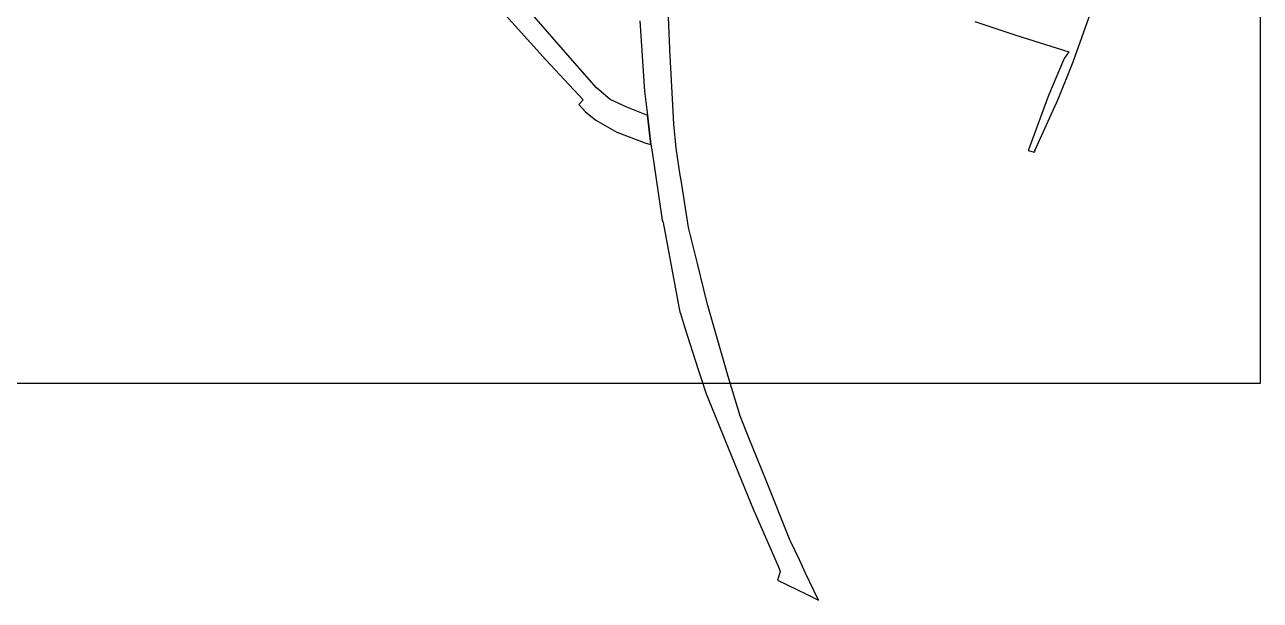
# Model space of a CAD drawing. Header units: metres. Extents: x 7508000 to 7510589, y 4725804 to 4728000.
# Drawn here: x 7508883 to 7510000, y 4725804 to 4726324 of the extents above; entities that cross this region are included whole.
import ezdxf

# ---------------------------------------------------------------- set-up
doc = ezdxf.new("R2010")
doc.units = ezdxf.units.M
doc.layers.add('OBILIQ_PAR_PARCELGEOM_ILI', color=7, linetype='Continuous')
doc.layers.add('Orotofoto 2018', color=7, linetype='Continuous')
picture_1 = doc.add_image_def('image1.ecw', size_in_pixel=(11111, 11111))

msp = doc.modelspace()

# ---------------------------------------------------------------- linework, layer by layer
at = {"layer": 'OBILIQ_PAR_PARCELGEOM_ILI', "color": 7, "linetype": 'Continuous'}
for points in [[(7509312.3, 4726338.8), (7509353.8, 4726292.5), (7509387.5, 4726256.3), (7509383.5, 4726252.1), (7509389.7, 4726245.6), (7509399.1, 4726238), (7509417.9, 4726227.2), (7509444.3, 4726217.1), (7509448.6, 4726216), (7509445.6, 4726242.6), (7509443.6, 4726243.3), (7509427.1, 4726249.7), (7509412, 4726256.6), (7509399.7, 4726267.3), (7509367.4, 4726304), (7509335, 4726341)], [(7509438.9, 4726327.9), (7509442.9, 4726264.2), (7509445.6, 4726242.6), (7509448.6, 4726216), (7509449.8, 4726209.5), (7509459, 4726147.7), (7509459.7, 4726145.5), (7509474.1, 4726069.3), (7509475, 4726064.6), (7509475.4, 4726063.1), (7509479.2, 4726051.3), (7509491.6, 4726012.5), (7509494.2, 4726004.4), (7509498.6, 4725990.7), (7509506.2, 4725972.3), (7509518.7, 4725941.7), (7509542.2, 4725884.3), (7509542.9, 4725882.5), (7509564.6, 4725832.6), (7509565.8, 4725829.8), (7509563.1, 4725822.2), (7509589.4, 4725809.5), (7509600.4, 4725803.9), (7509588.7, 4725828.5), (7509583, 4725840.5), (7509575.3, 4725856.7), (7509574.4, 4725858.7), (7509552.9, 4725912.2), (7509537.4, 4725950.7), (7509529.2, 4725971.2), (7509529.1, 4725971.5), (7509518.6, 4726006.4), (7509505.8, 4726051.5), (7509500.3, 4726070.4), (7509497.3, 4726082.2), (7509496.6, 4726085), (7509490.8, 4726108.5), (7509482.8, 4726141), (7509476, 4726183.7), (7509475.3, 4726188.3), (7509471.7, 4726212.6), (7509469.4, 4726234.4), (7509467.1, 4726279.8), (7509466.3, 4726295.7), (7509464.6, 4726331.1)], [(7509741.7, 4726327.1), (7509778.8, 4726314.9), (7509826.7, 4726299.8), (7509822.4, 4726293.9), (7509808.4, 4726260.4), (7509791, 4726213.7), (7509789.9, 4726210.7), (7509795.5, 4726209.2), (7509796.3, 4726211.1), (7509817.1, 4726257.1), (7509830.6, 4726290.9), (7509846.4, 4726334.8)]]:
    msp.add_lwpolyline(points, dxfattribs=at)

# ---------------------------------------------------------------- pictures from other files: only their frames are drawn
at = {"layer": 'Orotofoto 2018'}
image = msp.add_image(picture_1, insert=(7508000, 4726000), size_in_units=(1999.8, 1999.8), dxfattribs=at)
image.dxf.flags = 7

doc.saveas('drawing.dxf')
